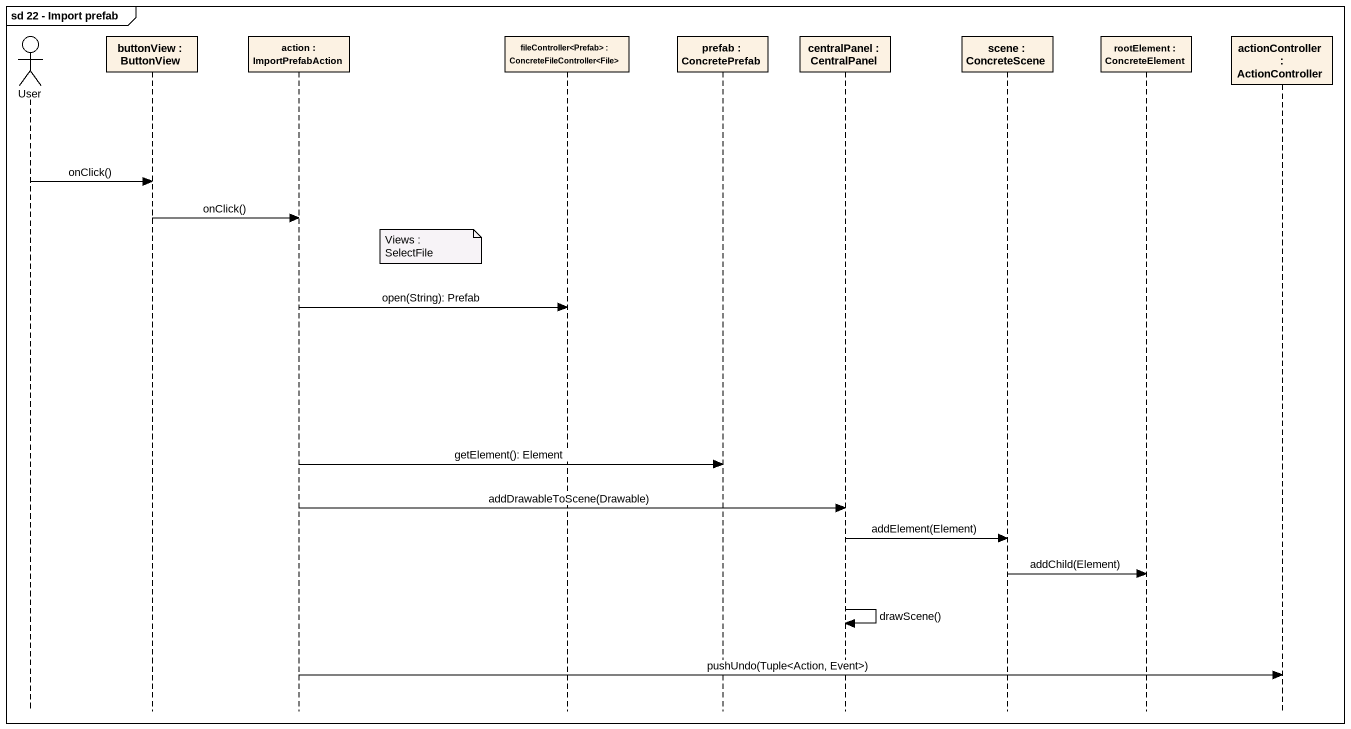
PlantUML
@startuml
mainframe sd 22 - Import prefab
hide footbox
actor User
participant "buttonView : ButtonView" as buttonView
participant "action : ImportPrefabAction" as action_
participant "fileController<Prefab> : ConcreteFileController<File>" as fileController_Prefab
participant "prefab : ConcretePrefab" as prefab
participant "centralPanel : CentralPanel" as centralPanel
participant "scene : ConcreteScene" as scene
participant "rootElement : ConcreteElement" as rootElement
participant "actionController : ActionController" as actionController

User -> buttonView : onClick()
buttonView -> action_ : onClick()
note right of action_ : Views : SelectFile
action_ -> fileController_Prefab : open(String): Prefab
action_ -> prefab : getElement(): Element
action_ -> centralPanel : addDrawableToScene(Drawable)
centralPanel -> scene : addElement(Element)
scene -> rootElement : addChild(Element)
centralPanel -> centralPanel : drawScene()
action_ -> actionController : pushUndo(Tuple<Action, Event>)
@enduml
